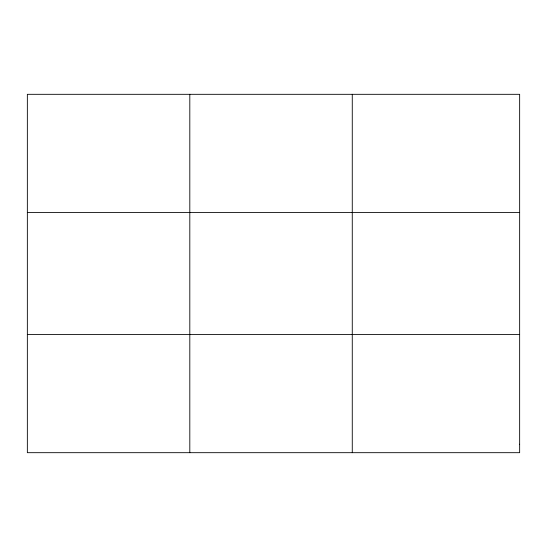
<?xml version="1.0" encoding="UTF-8"?>
<svg xmlns="http://www.w3.org/2000/svg" width="547" height="547" viewBox="0 0 547 547"><rect width="100%" height="100%" fill="white"/><g stroke="black" fill="none" stroke-linecap="round" stroke-linejoin="round"><path stroke-width="0.82" d="M189.809 452.684L189.809 94.316M352.268 452.684L352.268 94.316M27.35 212.578L519.65 212.578M27.35 334.422L519.65 334.422M519.65 444.232L519.65 452.684L27.35 452.684L27.35 94.316L519.65 94.316L519.65 444.232"/></g></svg>
